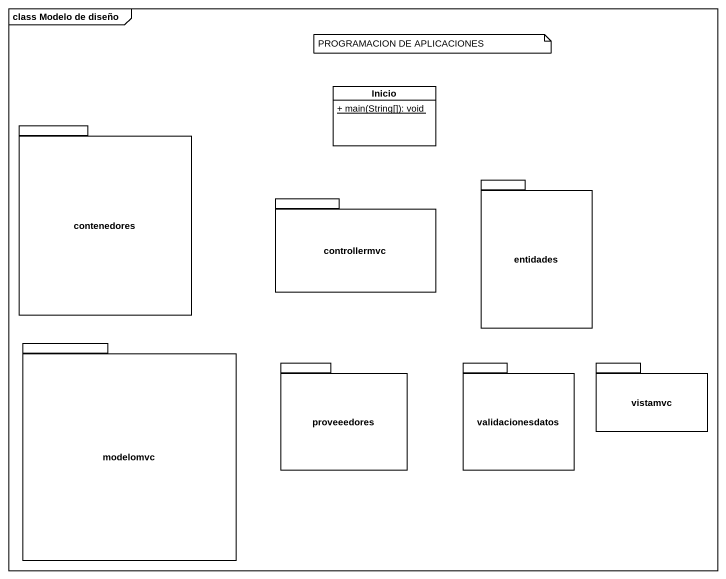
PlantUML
@startuml
mainframe class Modelo de diseño
hide circle
hide empty members
skinparam classAttributeIconSize 0
class Inicio {
  {static} + main(String[]): void
}
package contenedores {
}
package controllermvc {
}
package entidades {
}
package modelomvc {
}
package proveeedores {
}
package validacionesdatos {
}
package vistamvc {
}
note as N1
  PROGRAMACION DE APLICACIONES
end note
@enduml
